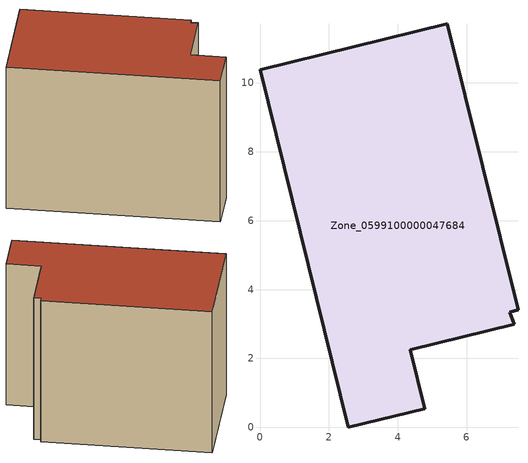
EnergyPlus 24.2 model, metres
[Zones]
Zone_0599100000047684
 floor ground (C_G): 7.25,3.34 7.38,3 4.36,2.25 4.78,0.55 2.56,0 0,10.38 5.44,11.72 7.49,3.42 z0
 wall outside (C_F): 2.56,0 4.78,0.55 4.36,2.25 7.38,3 7.25,3.34 7.49,3.42 5.44,11.72 0,10.38 2.56,0 z0:8.14
 roof outside (C_R): 7.49,3.42 5.44,11.72 0,10.38 2.56,0 4.78,0.55 4.36,2.25 7.38,3 7.25,3.34 z8.14
[BUILDING]
Pand.0599100000047684: North Axis=0; Terrain=City; Loads Convergence Tolerance Value=0.04; Temperature Convergence Tolerance Value=0.4; Solar Distribution=FullExterior; Maximum Number of Warmup Days=25; Minimum Number of Warmup Days=1
[Site:Location]
Rotterdam.The.Hague.AP_ZH_NLD Design_Conditions: Latitude=51.96; Longitude=4.45; Time Zone=1; Elevation=-4.5
[SITE:GROUNDTEMPERATURE:BUILDINGSURFACE]
18, 18, 18, 18, 18, 18, 18, 18, 18, 18, 18, 18
[MATERIAL] Thermal Absorptance=0.9; Solar Absorptance=0.7; Visible Absorptance=0.7
Name | Roughness | Thickness | Conductivity | Density | Specific Heat
G.TC.1975-1991 | MediumSmooth | 0.15 | 0.288461 | 540 | 1210
F.TC.1975-1991 | Rough | 0.3 | 0.230769 | 1920 | 840
R.TC.1975-1991 | MediumRough | 0.2 | 0.153846 | 1500 | 1000
[CONSTRUCTION]
C_G: G.TC.1975-1991
C_F: F.TC.1975-1991
C_R: R.TC.1975-1991
[ZONE]
Zone_0599100000047684: Type=1; Multiplier=1; Ceiling Height=Autocalculate; Volume=Autocalculate; Floor Area=autocalculate; Part of Total Floor Area=Yes
[ZONEINFILTRATION:DESIGNFLOWRATE]
Infil_Zone_0599100000047684: Zone or ZoneList or Space or SpaceList=Zone_0599100000047684; Schedule=AlwaysOn; Design Flow Rate Calculation Method=Flow/Area; Flow Rate per Floor Area=0.003; Constant Term Coefficient=1; Temperature Term Coefficient=0; Velocity Term Coefficient=0; Velocity Squared Term Coefficient=0
[HVACTEMPLATE:ZONE:IDEALLOADSAIRSYSTEM]
Zone_0599100000047684: Maximum Heating Supply Air Temperature=50; Minimum Cooling Supply Air Temperature=13; Maximum Heating Supply Air Humidity Ratio=0.0156; Minimum Cooling Supply Air Humidity Ratio=0.0077; Heating Limit=NoLimit; Cooling Limit=NoLimit; Dehumidification Control Type=ConstantSensibleHeatRatio; Cooling Sensible Heat Ratio=0.7; Dehumidification Setpoint=60; Humidification Control Type=None; Humidification Setpoint=30; Outdoor Air Method=None; Outdoor Air Flow Rate per Person=0.00944; Outdoor Air Flow Rate per Zone Floor Area=0; Outdoor Air Flow Rate per Zone=0; Demand Controlled Ventilation Type=None; Outdoor Air Economizer Type=NoEconomizer; Heat Recovery Type=None; Sensible Heat Recovery Effectiveness=0.7; Latent Heat Recovery Effectiveness=0.65
[ZONECONTROL:THERMOSTAT]
ThermostatControl_Zone_0599100000047684: Zone or ZoneList=Zone_0599100000047684; Control Type Schedule=DualSetpointControlType; Control 1=Thermostat_Zone_0599100000047684; Temperature Difference Between Cutout And Setpoint=0
[THERMOSTATSETPOINT:DUALSETPOINT]
Thermostat_Zone_0599100000047684: Heating Setpoint Temperature Schedule=HeatingSetpoint_Zone_0599100000047684; Cooling Setpoint Temperature Schedule=CoolingSetpoint_Zone_0599100000047684
[SCHEDULE:COMPACT]
HeatingSetpoint_Zone_0599100000047684: Through: 12/31, For: AllDays, Until: 24:00, 21
CoolingSetpoint_Zone_0599100000047684: Through: 12/31, For: AllDays, Until: 24:00, 24
DualSetpointControlType: Through: 12/31, For: AllDays, Until: 24:00, 4
AlwaysOn: Through: 12/31, For: AllDays, Until: 24:00, 1
